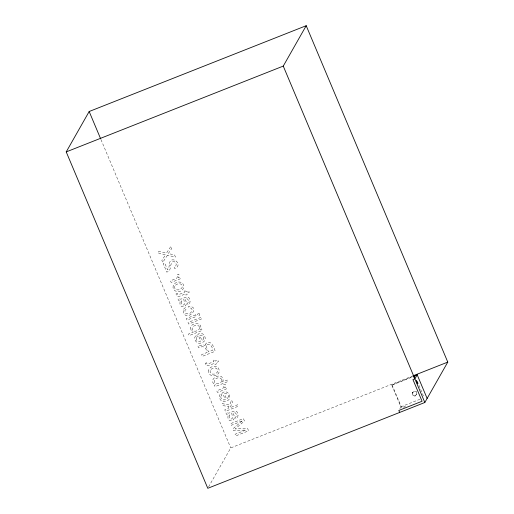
<?xml version="1.0" encoding="UTF-8"?>
<svg xmlns="http://www.w3.org/2000/svg" width="514" height="514" viewBox="0 0 514 514"><rect width="100%" height="100%" fill="white"/><g stroke="black" fill="none" stroke-linecap="round" stroke-linejoin="round"><path stroke-width="0.39" stroke-dasharray="2.57 1.93" d="M412.222 393.017C414.464 403.4 420.998 385.68 412.222 393.017L412.459 392.6C411.341 394.945 414.959 396.731 416.398 394.739M208.588 486.906L230.741 447.912L411.977 376.254M399.853 408.636L400.881 406.818L391.764 385.153L412.729 376.544M416.706 394.238L416.469 394.656C417.593 392.31 413.969 390.524 412.536 392.516M405.379 406.658C406.484 405.482 400.175 408.328 402.693 407.814M404.126 407.274L404.608 407.056M391.764 385.153L412.838 376.826M400.881 406.818L420.503 399.063M418.968 385.346L423.832 396.904M392.002 384.735L401.961 408.399M100.988 139.609L230.741 447.912M183.254 310.591C184.828 324.154 202.657 306.498 188.471 306.35L189.113 307.88C194.96 307.539 191.105 315.378 186.698 313.726A2.101 2.056 29.6 0 1 185.265 312.814L184.905 310.462L186.209 309.023L185.567 307.5L184.147 308.593A3.502 3.425 29.6 0 0 183.254 310.591M190.039 301.198L189.814 303.189L188.844 304.224L188.079 304.629L187.462 303.164C189.351 302.367 188.509 299.874 187.282 298.865L185.875 298.756L185.124 299.495C190.289 308.014 177.478 309.833 180.369 300.889L179.392 300.966L178.319 300.015L178.024 298.878L179.187 298.416C180.896 301.795 189.319 291.798 190.039 301.198M238.001 415.177L237.783 417.169L236.813 418.203L236.048 418.608L235.431 417.143C237.32 416.346 236.479 413.854 235.251 412.845L233.844 412.736L233.093 413.474C238.258 421.994 225.447 423.812 228.338 414.869L227.361 414.946L226.288 413.995L225.993 412.858L227.156 412.395C228.858 415.775 237.288 405.777 238.001 415.177M206.493 345.761L206.814 347.888L208.498 351.891L212.886 350.156C212.661 347.329 209.198 341.18 206.493 345.761M190.495 327.971L191.324 330.9L193.296 332.14L188.516 334.029L189.178 335.597L202.22 330.438L201.584 328.915L200.344 329.403C203.672 322.394 191.24 321.578 190.495 327.971M199.618 327.611C199.618 331.26 192.178 333.104 192.069 328.549C192.544 325.24 198.982 323.544 199.618 327.611M196.277 337.994C195.731 340.461 198.526 342.35 200.723 341.103L197.845 334.273C203.891 330.097 208.755 340.827 201.751 342.658C196.971 345.524 191.844 337.936 196.656 334.89L197.305 336.432L196.277 337.994M220.885 396.467C220.339 398.935 223.134 400.824 225.331 399.577L222.453 392.747C228.505 388.571 233.362 399.301 226.359 401.132C221.579 403.998 216.452 396.41 221.264 393.364L221.913 394.906L220.885 396.467M169.299 264.903L168.804 268.051L167.577 269.818L164.711 263.007L163.227 263.598L166.832 272.157C172.087 270.846 169.234 264.312 172.672 261.812C176.161 260.328 177.87 266.393 174.105 267.062L174.773 268.655C184.597 264.035 169.53 253.64 169.299 264.903M177.613 276.384L176.739 278.183L170.487 280.843L171.149 282.411L180.504 278.71L179.881 277.219L178.262 277.862L179.219 275.543L178.763 274.11L177.105 274.765L177.613 276.384M203.852 337.955L202.959 339.915L201.951 340.57L199.773 335.385C201.629 334.537 203.897 335.886 203.852 337.955M223.911 386.399L223.044 388.205L216.786 390.865L217.448 392.426L226.809 388.732L226.179 387.241L224.567 387.877L225.517 385.558L225.061 384.125L223.404 384.78L223.911 386.399M228.467 396.429L227.567 398.395L226.558 399.044L224.38 393.859C226.237 393.011 228.505 394.36 228.467 396.429M173.16 285.848C171.702 292.138 180.922 293.687 183.337 288.56A4.208 4.118 29.6 0 0 183.697 285.79C182.778 280.258 174.657 281.216 173.16 285.848M208.62 370.093C207.155 376.389 216.375 377.931 218.791 372.804A4.208 4.118 29.6 0 0 219.157 370.035C218.232 364.503 210.11 365.46 208.62 370.093M181.249 301.493L181.41 303.967L182.92 305.175C186.004 304.783 183.729 301.41 183.928 299.578L182.02 300.427L181.249 301.493M229.218 415.473L229.379 417.946L230.889 419.154C233.973 418.762 231.698 415.389 231.898 413.558L229.989 414.406L229.218 415.473M223.108 380.251L222.601 381.883L227.259 380.039L227.901 381.561L215.019 386.656L214.409 385.211L215.61 384.735C205.78 380.411 222.523 370.234 223.108 380.251M205.272 344.586L205.08 345.549L203.024 344.701L199.111 345.883L197.806 345.755L198.7 347.875C203.486 345.318 206.063 346.989 207.052 352.463L201.546 354.641L202.272 356.375L215.109 351.3C214.608 347.207 209.513 337.73 205.272 344.586M221.707 380.379C221.553 384.119 214.139 385.455 214.184 380.938C214.807 377.642 221.495 376.139 221.707 380.379M174.709 286.221C173.494 290.628 179.99 291.059 181.808 287.911A2.332 2.281 29.6 0 0 182.245 286.086C181.532 282.173 176.154 283.593 174.709 286.221M210.162 370.465C208.954 374.873 215.443 375.304 217.268 372.162A2.332 2.281 29.6 0 0 217.698 370.331C216.985 366.418 211.607 367.838 210.162 370.465M228.936 406.651L228.287 408.444L224.772 409.831L225.408 411.341L238.245 406.266L237.609 404.756L230.156 407.705L232.437 402.109L231.596 400.11L229.591 405.064L222.151 403.606L222.992 405.61L228.936 406.651M167.391 255.246L162.739 262.429L161.859 260.341L165.643 254.706L158.916 253.351L158.01 251.198L166.485 253.1L170.937 246.328L171.804 248.397L168.258 253.575L174.542 254.899L175.454 257.064L167.391 255.246M242.094 420.979L232.803 428.907L233.523 430.623L245.898 430.019L235.052 434.253L235.746 435.911L248.583 430.835L247.542 428.355L235.142 428.972L244.458 421.03L243.424 418.576L230.587 423.652L231.281 425.296L242.094 420.979M177.24 293.449L176 293.937C176.604 299.232 182.856 294.541 185.368 293.822L185.895 295.081L187.18 294.573L186.653 293.314L189.261 292.28L188.593 290.693L185.984 291.727L185.355 290.237L184.07 290.744L184.699 292.235L178.589 294.651L177.799 294.58L177.24 293.449M195.661 314.844L186.344 318.526L187.019 320.119L196.329 316.438L195.661 314.844M199.181 313.45L197.402 314.157L198.07 315.75L199.856 315.043L199.181 313.45M200.846 317.395L188.008 322.471L188.664 324.038L201.501 318.963L200.846 317.395M206.435 362.826L205.195 363.314C205.799 368.609 212.057 363.912 214.563 363.192L215.096 364.458L216.381 363.951L215.848 362.685L218.463 361.657L217.795 360.07L215.18 361.104L214.556 359.614L213.271 360.121L213.895 361.612L207.784 364.028L206.994 363.951L206.435 362.826"/><path stroke-width="0.77" d="M66.222 151.9L89.166 111.512L306.209 25.7L447.778 362.1L424.827 402.494L207.791 488.3L66.222 151.9L283.259 66.088L306.209 25.7M413.988 377.777L415.023 375.959L413.564 376.537M427.134 398.446L417.175 374.783L414.875 378.837L412.954 379.595L422.071 401.254L398.819 410.448L399.661 412.446M412.723 375.959L447.778 362.1M413.474 376.248L417.175 374.783M283.259 66.088L424.827 402.494M89.166 111.512L100.68 138.87M416.526 380.745C417.233 385.718 419.334 384.061 416.526 380.745"/></g></svg>
